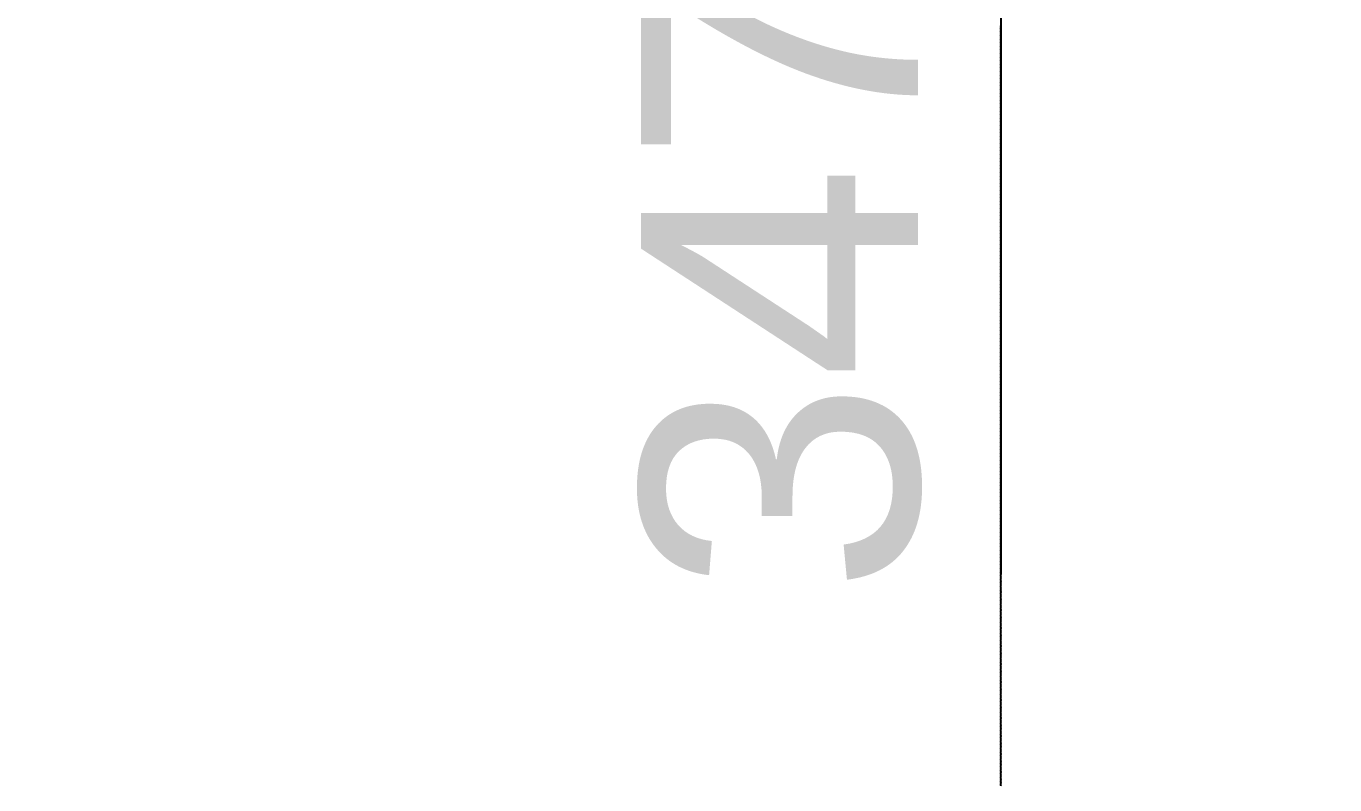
# Model space of a CAD drawing. Header units: millimetres. Extents: x 0 to 7618, y 0 to 6412.
# Drawn here: x 3305.8 to 3778, y 1620 to 1894 of the extents above; entities that cross this region are included whole.
import ezdxf

# ---------------------------------------------------------------- set-up
doc = ezdxf.new("R2010")
doc.units = ezdxf.units.MM
doc.styles.get("Standard").update_dxf_attribs({"font": 'arial.ttf'})
doc.dimstyles.new('ISO-25', dxfattribs={"dimtxt": 100, "dimasz": 100, "dimexe": 1.25, "dimexo": 0.625, "dimtad": 1, "dimtih": 1, "dimtoh": 1, "dimtxsty": 'Standard', "dimcen": 2.5, "dimadec": 0, "dimazin": 0, "dimtfac": 1, "dimtmove": 0, "dimatfit": 3, "dimfxl": 1, "dimfxlon": 1, "dimarcsym": 0})

# ---------------------------------------------------------------- blocks, each defined once
blk = doc.blocks.new('*D1')
at = {"color": 0, "lineweight": -2, "transparency": 16777216}
for p, q in [((4406.22, 2934.23), (4408.47, 2934.23)), ((4407.22, 2834.23), (4407.22, 2225.45)), ((4407.22, 1487.25), (4407.22, 2096.03)), ((4406.22, 1387.25), (4408.47, 1387.25))]:
    blk.add_line(p, q, dxfattribs=at)
at = {"color": 0, "transparency": 16777216}
for points in [[(4390.55, 2834.23), (4423.89, 2834.23), (4407.22, 2934.23)], [(4390.55, 1487.25), (4423.89, 1487.25), (4407.22, 1387.25)]]:
    blk.add_solid(points, dxfattribs=at)
at = {"layer": 'Defpoints', "color": 0, "transparency": 16777216}
for p in [(3650.01, 2934.23), (3630.28, 1387.25), (4407.22, 1387.25)]:
    blk.add_point(p, dxfattribs=at)
at = {"color": 0, "transparency": 16777216, "insert": (4407.22, 2160.74), "char_height": 100, "attachment_point": 5}
blk.add_mtext('1546,98 [5\'-1"]', dxfattribs=at)
blk = doc.blocks.new('*D18')
at = {"color": 0, "lineweight": -2, "transparency": 16777216}
for p, q in [((3475.51, 2734.23), (3657.48, 2859.13)), ((3657.48, 2859.13), (3657.48, 1696.15)), ((3475.51, 2735.23), (3475.51, 2734.23))]:
    blk.add_line(p, q, dxfattribs=at)
at = {"layer": 'Defpoints', "color": 0, "transparency": 16777216}
for p in [(3475.51, 2934.23), (3657.48, 2659.13), (0, 0)]:
    blk.add_point(p, dxfattribs=at)
at = {"color": 0, "transparency": 16777216, "insert": (3592.76, 2177.33), "char_height": 100, "attachment_point": 5, "rotation": 90}
blk.add_mtext('3475,51 [11\'-5"]', dxfattribs=at)

msp = doc.modelspace()

# ---------------------------------------------------------------- linework, layer by layer
msp.add_lwpolyline([(3657.475, 1619.625, 0.5205671), (3657.475, 1620.125, 0.5205671), (3657.475, 1620.625, 0.5205671), (3657.475, 1621.125, 0.5205671), (3657.475, 1621.625, 0.5205671), (3657.475, 1622.125, 0.5205671), (3657.475, 1622.625, 0.5205671), (3657.475, 1623.125, 0.5205671), (3657.475, 1623.625, 0.5205671), (3657.475, 1624.125, 0.5205671), (3657.475, 1624.625, 0.5205671), (3657.475, 1625.125, 0.5205671), (3657.475, 1625.625, 0.5205671), (3657.475, 1626.125, 0.5205671), (3657.475, 1626.625, 0.5205671), (3657.475, 1627.125, 0.5205671), (3657.475, 1627.625, 0.5205671), (3657.475, 1628.125, 0.5205671), (3657.475, 1628.625, 0.5205671), (3657.475, 1629.125, 0.5205671), (3657.475, 1629.625, 0.5205671), (3657.475, 1630.125, 0.5205671), (3657.475, 1630.625, 0.5205671), (3657.475, 1631.125, 0.5205671), (3657.475, 1631.625, 0.5205671), (3657.475, 1632.125, 0.5205671), (3657.475, 1632.625, 0.5205671), (3657.475, 1633.125, 0.5205671), (3657.475, 1633.625, 0.5205671), (3657.475, 1634.125, 0.5205671), (3657.475, 1634.625, 0.5205671), (3657.475, 1635.125, 0.5205671), (3657.475, 1635.625, 0.5205671), (3657.475, 1636.125, 0.5205671), (3657.475, 1636.625, 0.5205671), (3657.475, 1637.125, 0.5205671), (3657.475, 1637.625, 0.5205671), (3657.475, 1638.125, 0.5205671), (3657.475, 1638.625, 0.5205671), (3657.475, 1639.125, 0.5205671), (3657.475, 1639.625, 0.5205671), (3657.475, 1640.125, 0.5205671), (3657.475, 1640.625, 0.5205671), (3657.475, 1641.125, 0.5205671), (3657.475, 1641.625, 0.5205671), (3657.475, 1642.125, 0.5205671), (3657.475, 1642.625, 0.5205671), (3657.475, 1643.125, 0.5205671), (3657.475, 1643.625, 0.5205671), (3657.475, 1644.125, 0.5205671), (3657.475, 1644.625, 0.5205671), (3657.475, 1645.125, 0.5205671), (3657.475, 1645.625, 0.5205671), (3657.475, 1646.125, 0.5205671), (3657.475, 1646.625, 0.5205671), (3657.475, 1647.125, 0.5205671), (3657.475, 1647.625, 0.5205671), (3657.475, 1648.125, 0.5205671), (3657.475, 1648.625, 0.5205671), (3657.475, 1649.125, 0.5205671), (3657.475, 1649.625, 0.5205671), (3657.475, 1650.125, 0.5205671), (3657.475, 1650.625, 0.5205671), (3657.475, 1651.125, 0.5205671), (3657.475, 1651.625, 0.5205671), (3657.475, 1652.125, 0.5205671), (3657.475, 1652.625, 0.5205671), (3657.475, 1653.125, 0.5205671), (3657.475, 1653.625, 0.5205671), (3657.475, 1654.125, 0.5205671), (3657.475, 1654.625, 0.5205671), (3657.475, 1655.125, 0.5205671), (3657.475, 1655.625, 0.5205671), (3657.475, 1656.125, 0.5205671), (3657.475, 1656.625, 0.5205671), (3657.475, 1657.125, 0.5205671), (3657.475, 1657.625, 0.5205671), (3657.475, 1658.125, 0.5205671), (3657.475, 1658.625, 0.5205671), (3657.475, 1659.125, 0.5205671), (3657.475, 1659.625, 0.5205671), (3657.475, 1660.125, 0.5205671), (3657.475, 1660.625, 0.5205671), (3657.475, 1661.125, 0.5205671), (3657.475, 1661.625, 0.5205671), (3657.475, 1662.125, 0.5205671), (3657.475, 1662.625, 0.5205671), (3657.475, 1663.125, 0.5205671), (3657.475, 1663.625, 0.5205671), (3657.475, 1664.125, 0.5205671), (3657.475, 1664.625, 0.5205671), (3657.475, 1665.125, 0.5205671), (3657.475, 1665.625, 0.5205671), (3657.475, 1666.125, 0.5205671), (3657.475, 1666.625, 0.5205671), (3657.475, 1667.125, 0.5205671), (3657.475, 1667.625, 0.5205671), (3657.475, 1668.125, 0.5205671), (3657.475, 1668.625, 0.5205671), (3657.475, 1669.125, 0.5205671), (3657.475, 1669.625, 0.5205671), (3657.475, 1670.125, 0.5205671), (3657.475, 1670.625, 0.5205671), (3657.475, 1671.125, 0.5205671), (3657.475, 1671.625, 0.5205671), (3657.475, 1672.125, 0.5205671), (3657.475, 1672.625, 0.5205671), (3657.475, 1673.125, 0.5205671), (3657.475, 1673.625, 0.5205671), (3657.475, 1674.125, 0.5205671), (3657.475, 1674.625, 0.5205671), (3657.475, 1675.125, 0.5205671), (3657.475, 1675.625, 0.5205671), (3657.475, 1676.125, 0.5205671), (3657.475, 1676.625, 0.5205671), (3657.475, 1677.125, 0.5205671), (3657.475, 1677.625, 0.5205671), (3657.475, 1678.125, 0.5205671), (3657.475, 1678.625, 0.5205671), (3657.475, 1679.125, 0.5205671), (3657.475, 1679.625, 0.5205671), (3657.475, 1680.125, 0.5205671), (3657.475, 1680.625, 0.5205671), (3657.475, 1681.125, 0.5205671), (3657.475, 1681.625, 0.5205671), (3657.475, 1682.125, 0.5205671), (3657.475, 1682.625, 0.5205671), (3657.475, 1683.125, 0.5205671), (3657.475, 1683.625, 0.5205671), (3657.475, 1684.125, 0.5205671), (3657.475, 1684.625, 0.5205671), (3657.475, 1685.125, 0.5205671), (3657.475, 1685.625, 0.5205671), (3657.475, 1686.125, 0.5205671), (3657.475, 1686.625, 0.5205671), (3657.475, 1687.125, 0.5205671), (3657.475, 1687.625, 0.5205671), (3657.475, 1688.125, 0.5205671), (3657.475, 1688.625, 0.5205671), (3657.475, 1689.125, 0.5205671), (3657.475, 1689.625, 0.5205671), (3657.475, 1690.125, 0.5205671), (3657.475, 1690.625, 0.5205671), (3657.475, 1691.125, 0.5205671), (3657.475, 1691.625, 0.5205671), (3657.475, 1692.125, 0.5205671), (3657.475, 1692.625, 0.5205671), (3657.475, 1693.125, 0.5205671), (3657.475, 1693.625, 0.5205671), (3657.475, 1694.125, 0.5205671), (3657.475, 1694.625, 0.5205671), (3657.475, 1695.125, 0.5205671), (3657.475, 1695.625, 0.5205671), (3657.475, 1696.125, 0.5205671), (3657.475, 1696.625, 0.5205671), (3657.475, 1697.125, 0.5205671), (3657.475, 1697.625, 0.5205671), (3657.475, 1698.125, 0.5205671), (3657.475, 1698.625, 0.5205671), (3657.475, 1699.125, 0.5205671), (3657.475, 1699.625, 0.5205671), (3657.475, 1700.125, 0.5205671), (3657.475, 1700.625, 0.5205671), (3657.475, 1701.125, 0.5205671), (3657.475, 1701.625, 0.5205671), (3657.475, 1702.125, 0.5205671), (3657.475, 1702.625, 0.5205671), (3657.475, 1703.125, 0.5205671), (3657.475, 1703.625, 0.5205671), (3657.475, 1704.125, 0.5205671), (3657.475, 1704.625, 0.5205671), (3657.475, 1705.125, 0.5205671), (3657.475, 1705.625, 0.5205671), (3657.475, 1706.125, 0.5205671), (3657.475, 1706.625, 0.5205671), (3657.475, 1707.125, 0.5205671), (3657.475, 1707.625, 0.5205671), (3657.475, 1708.125, 0.5205671), (3657.475, 1708.625, 0.5205671), (3657.475, 1709.125, 0.5205671), (3657.475, 1709.625, 0.5205671), (3657.475, 1710.125, 0.5205671), (3657.475, 1710.625, 0.5205671), (3657.475, 1711.125, 0.5205671), (3657.475, 1711.625, 0.5205671), (3657.475, 1712.125, 0.5205671), (3657.475, 1712.625, 0.5205671), (3657.475, 1713.125, 0.5205671), (3657.475, 1713.625, 0.5205671), (3657.475, 1714.125, 0.5205671), (3657.475, 1714.625, 0.5205671), (3657.475, 1715.125, 0.5205671), (3657.475, 1715.625, 0.5205671), (3657.475, 1716.125, 0.5205671), (3657.475, 1716.625, 0.5205671), (3657.475, 1717.125, 0.5205671), (3657.475, 1717.625, 0.5205671), (3657.475, 1718.125, 0.5205671), (3657.475, 1718.625, 0.5205671), (3657.475, 1719.125, 0.5205671), (3657.475, 1719.625, 0.5205671), (3657.475, 1720.125, 0.5205671), (3657.475, 1720.625, 0.5205671), (3657.475, 1721.125, 0.5205671), (3657.475, 1721.625, 0.5205671), (3657.475, 1722.125, 0.5205671), (3657.475, 1722.625, 0.5205671), (3657.475, 1723.125, 0.5205671), (3657.475, 1723.625, 0.5205671), (3657.475, 1724.125, 0.5205671), (3657.475, 1724.625, 0.5205671), (3657.475, 1725.125, 0.5205671), (3657.475, 1725.625, 0.5205671), (3657.475, 1726.125, 0.5205671), (3657.475, 1726.625, 0.5205671), (3657.475, 1727.125, 0.5205671), (3657.475, 1727.625, 0.5205671), (3657.475, 1728.125, 0.5205671), (3657.475, 1728.625, 0.5205671), (3657.475, 1729.125, 0.5205671), (3657.475, 1729.625, 0.5205671), (3657.475, 1730.125, 0.5205671), (3657.475, 1730.625, 0.5205671), (3657.475, 1731.125, 0.5205671), (3657.475, 1731.625, 0.5205671), (3657.475, 1732.125, 0.5205671), (3657.475, 1732.625, 0.5205671), (3657.475, 1733.125, 0.5205671), (3657.475, 1733.625, 0.5205671), (3657.475, 1734.125, 0.5205671), (3657.475, 1734.625, 0.5205671), (3657.475, 1735.125, 0.5205671), (3657.475, 1735.625, 0.5205671), (3657.475, 1736.125, 0.5205671), (3657.475, 1736.625, 0.5205671), (3657.475, 1737.125, 0.5205671), (3657.475, 1737.625, 0.5205671), (3657.475, 1738.125, 0.5205671), (3657.475, 1738.625, 0.5205671), (3657.475, 1739.125, 0.5205671), (3657.475, 1739.625, 0.5205671), (3657.475, 1740.125, 0.5205671), (3657.475, 1740.625, 0.5205671), (3657.475, 1741.125, 0.5205671), (3657.475, 1741.625, 0.5205671), (3657.475, 1742.125, 0.5205671), (3657.475, 1742.625, 0.5205671), (3657.475, 1743.125, 0.5205671), (3657.475, 1743.625, 0.5205671), (3657.475, 1744.125, 0.5205671), (3657.475, 1744.625, 0.5205671), (3657.475, 1745.125, 0.5205671), (3657.475, 1745.625, 0.5205671), (3657.475, 1746.125, 0.5205671), (3657.475, 1746.625, 0.5205671), (3657.475, 1747.125, 0.5205671), (3657.475, 1747.625, 0.5205671), (3657.475, 1748.125, 0.5205671), (3657.475, 1748.625, 0.5205671), (3657.475, 1749.125, 0.5205671), (3657.475, 1749.625, 0.5205671), (3657.475, 1750.125, 0.5205671), (3657.475, 1750.625, 0.5205671), (3657.475, 1751.125, 0.5205671), (3657.475, 1751.625, 0.5205671), (3657.475, 1752.125, 0.5205671), (3657.475, 1752.625, 0.5205671), (3657.475, 1753.125, 0.5205671), (3657.475, 1753.625, 0.5205671), (3657.475, 1754.125, 0.5205671), (3657.475, 1754.625, 0.5205671), (3657.475, 1755.125, 0.5205671), (3657.475, 1755.625, 0.5205671), (3657.475, 1756.125, 0.5205671), (3657.475, 1756.625, 0.5205671), (3657.475, 1757.125, 0.5205671), (3657.475, 1757.625, 0.5205671), (3657.475, 1758.125, 0.5205671), (3657.475, 1758.625, 0.5205671), (3657.475, 1759.125, 0.5205671), (3657.475, 1759.625, 0.5205671), (3657.475, 1760.125, 0.5205671), (3657.475, 1760.625, 0.5205671), (3657.475, 1761.125, 0.5205671), (3657.475, 1761.625, 0.5205671), (3657.475, 1762.125, 0.5205671), (3657.475, 1762.625, 0.5205671), (3657.475, 1763.125, 0.5205671), (3657.475, 1763.625, 0.5205671), (3657.475, 1764.125, 0.5205671), (3657.475, 1764.625, 0.5205671), (3657.475, 1765.125, 0.5205671), (3657.475, 1765.625, 0.5205671), (3657.475, 1766.125, 0.5205671), (3657.475, 1766.625, 0.5205671), (3657.475, 1767.125, 0.5205671), (3657.475, 1767.625, 0.5205671), (3657.475, 1768.125, 0.5205671), (3657.475, 1768.625, 0.5205671), (3657.475, 1769.125, 0.5205671), (3657.475, 1769.625, 0.5205671), (3657.475, 1770.125, 0.5205671), (3657.475, 1770.625, 0.5205671), (3657.475, 1771.125, 0.5205671), (3657.475, 1771.625, 0.5205671), (3657.475, 1772.125, 0.5205671), (3657.475, 1772.625, 0.5205671), (3657.475, 1773.125, 0.5205671), (3657.475, 1773.625, 0.5205671), (3657.475, 1774.125, 0.5205671), (3657.475, 1774.625, 0.5205671), (3657.475, 1775.125, 0.5205671), (3657.475, 1775.625, 0.5205671), (3657.475, 1776.125, 0.5205671), (3657.475, 1776.625, 0.5205671), (3657.475, 1777.125, 0.5205671), (3657.475, 1777.625, 0.5205671), (3657.475, 1778.125, 0.5205671), (3657.475, 1778.625, 0.5205671), (3657.475, 1779.125, 0.5205671), (3657.475, 1779.625, 0.5205671), (3657.475, 1780.125, 0.5205671), (3657.475, 1780.625, 0.5205671), (3657.475, 1781.125, 0.5205671), (3657.475, 1781.625, 0.5205671), (3657.475, 1782.125, 0.5205671), (3657.475, 1782.625, 0.5205671), (3657.475, 1783.125, 0.5205671), (3657.475, 1783.625, 0.5205671), (3657.475, 1784.125, 0.5205671), (3657.475, 1784.625, 0.5205671), (3657.475, 1785.125, 0.5205671), (3657.475, 1785.625, 0.5205671), (3657.475, 1786.125, 0.5205671), (3657.475, 1786.625, 0.5205671), (3657.475, 1787.125, 0.5205671), (3657.475, 1787.625, 0.5205671), (3657.475, 1788.125, 0.5205671), (3657.475, 1788.625, 0.5205671), (3657.475, 1789.125, 0.5205671), (3657.475, 1789.625, 0.5205671), (3657.475, 1790.125, 0.5205671), (3657.475, 1790.625, 0.5205671), (3657.475, 1791.125, 0.5205671), (3657.475, 1791.625, 0.5205671), (3657.475, 1792.125, 0.5205671), (3657.475, 1792.625, 0.5205671), (3657.475, 1793.125, 0.5205671), (3657.475, 1793.625, 0.5205671), (3657.475, 1794.125, 0.5205671), (3657.475, 1794.625, 0.5205671), (3657.475, 1795.125, 0.5205671), (3657.475, 1795.625, 0.5205671), (3657.475, 1796.125, 0.5205671), (3657.475, 1796.625, 0.5205671), (3657.475, 1797.125, 0.5205671), (3657.475, 1797.625, 0.5205671), (3657.475, 1798.125, 0.5205671), (3657.475, 1798.625, 0.5205671), (3657.475, 1799.125, 0.5205671), (3657.475, 1799.625, 0.5205671), (3657.475, 1800.125, 0.5205671), (3657.475, 1800.625, 0.5205671), (3657.475, 1801.125, 0.5205671), (3657.475, 1801.625, 0.5205671), (3657.475, 1802.125, 0.5205671), (3657.475, 1802.625, 0.5205671), (3657.475, 1803.125, 0.5205671), (3657.475, 1803.625, 0.5205671), (3657.475, 1804.125, 0.5205671), (3657.475, 1804.625, 0.5205671), (3657.475, 1805.125, 0.5205671), (3657.475, 1805.625, 0.5205671), (3657.475, 1806.125, 0.5205671), (3657.475, 1806.625, 0.5205671), (3657.475, 1807.125, 0.5205671), (3657.475, 1807.625, 0.5205671), (3657.475, 1808.125, 0.5205671), (3657.475, 1808.625, 0.5205671), (3657.475, 1809.125, 0.5205671), (3657.475, 1809.625, 0.5205671), (3657.475, 1810.125, 0.5205671), (3657.475, 1810.625, 0.5205671), (3657.475, 1811.125, 0.5205671), (3657.475, 1811.625, 0.5205671), (3657.475, 1812.125, 0.5205671), (3657.475, 1812.625, 0.5205671), (3657.475, 1813.125, 0.5205671), (3657.475, 1813.625, 0.5205671), (3657.475, 1814.125, 0.5205671), (3657.475, 1814.625, 0.5205671), (3657.475, 1815.125, 0.5205671), (3657.475, 1815.625, 0.5205671), (3657.475, 1816.125, 0.5205671), (3657.475, 1816.625, 0.5205671), (3657.475, 1817.125, 0.5205671), (3657.475, 1817.625, 0.5205671), (3657.475, 1818.125, 0.5205671), (3657.475, 1818.625, 0.5205671), (3657.475, 1819.125, 0.5205671), (3657.475, 1819.625, 0.5205671), (3657.475, 1820.125, 0.5205671), (3657.475, 1820.625, 0.5205671), (3657.475, 1821.125, 0.5205671), (3657.475, 1821.625, 0.5205671), (3657.475, 1822.125, 0.5205671), (3657.475, 1822.625, 0.5205671), (3657.475, 1823.125, 0.5205671), (3657.475, 1823.625, 0.5205671), (3657.475, 1824.125, 0.5205671), (3657.475, 1824.625, 0.5205671), (3657.475, 1825.125, 0.5205671), (3657.475, 1825.625, 0.5205671), (3657.475, 1826.125, 0.5205671), (3657.475, 1826.625, 0.5205671), (3657.475, 1827.125, 0.5205671), (3657.475, 1827.625, 0.5205671), (3657.475, 1828.125, 0.5205671), (3657.475, 1828.625, 0.5205671), (3657.475, 1829.125, 0.5205671), (3657.475, 1829.625, 0.5205671), (3657.475, 1830.125, 0.5205671), (3657.475, 1830.625, 0.5205671), (3657.475, 1831.125, 0.5205671), (3657.475, 1831.625, 0.5205671), (3657.475, 1832.125, 0.5205671), (3657.475, 1832.625, 0.5205671), (3657.475, 1833.125, 0.5205671), (3657.475, 1833.625, 0.5205671), (3657.475, 1834.125, 0.5205671), (3657.475, 1834.625, 0.5205671), (3657.475, 1835.125, 0.5205671), (3657.475, 1835.625, 0.5205671), (3657.475, 1836.125, 0.5205671), (3657.475, 1836.625, 0.5205671), (3657.475, 1837.125, 0.5205671), (3657.475, 1837.625, 0.5205671), (3657.475, 1838.125, 0.5205671), (3657.475, 1838.625, 0.5205671), (3657.475, 1839.125, 0.5205671), (3657.475, 1839.625, 0.5205671), (3657.475, 1840.125, 0.5205671), (3657.475, 1840.625, 0.5205671), (3657.475, 1841.125, 0.5205671), (3657.475, 1841.625, 0.5205671), (3657.475, 1842.125, 0.5205671), (3657.475, 1842.625, 0.5205671), (3657.475, 1843.125, 0.5205671), (3657.475, 1843.625, 0.5205671), (3657.475, 1844.125, 0.5205671), (3657.475, 1844.625, 0.5205671), (3657.475, 1845.125, 0.5205671), (3657.475, 1845.625, 0.5205671), (3657.475, 1846.125, 0.5205671), (3657.475, 1846.625, 0.5205671), (3657.475, 1847.125, 0.5205671), (3657.475, 1847.625, 0.5205671), (3657.475, 1848.125, 0.5205671), (3657.475, 1848.625, 0.5205671), (3657.475, 1849.125, 0.5205671), (3657.475, 1849.625, 0.5205671), (3657.475, 1850.125, 0.5205671), (3657.475, 1850.625, 0.5205671), (3657.475, 1851.125, 0.5205671), (3657.475, 1851.625, 0.5205671), (3657.475, 1852.125, 0.5205671), (3657.475, 1852.625, 0.5205671), (3657.475, 1853.125, 0.5205671), (3657.475, 1853.625, 0.5205671), (3657.475, 1854.125, 0.5205671), (3657.475, 1854.625, 0.5205671), (3657.475, 1855.125, 0.5205671), (3657.475, 1855.625, 0.5205671), (3657.475, 1856.125, 0.5205671), (3657.475, 1856.625, 0.5205671), (3657.475, 1857.125, 0.5205671), (3657.475, 1857.625, 0.5205671), (3657.475, 1858.125, 0.5205671), (3657.475, 1858.625, 0.5205671), (3657.475, 1859.125, 0.5205671), (3657.475, 1859.625, 0.5205671), (3657.475, 1860.125, 0.5205671), (3657.475, 1860.625, 0.5205671), (3657.475, 1861.125, 0.5205671), (3657.475, 1861.625, 0.5205671), (3657.475, 1862.125, 0.5205671), (3657.475, 1862.625, 0.5205671), (3657.475, 1863.125, 0.5205671), (3657.475, 1863.625, 0.5205671), (3657.475, 1864.125, 0.5205671), (3657.475, 1864.625, 0.5205671), (3657.475, 1865.125, 0.5205671), (3657.475, 1865.625, 0.5205671), (3657.475, 1866.125, 0.5205671), (3657.475, 1866.625, 0.5205671), (3657.475, 1867.125, 0.5205671), (3657.475, 1867.625, 0.5205671), (3657.475, 1868.125, 0.5205671), (3657.475, 1868.625, 0.5205671), (3657.475, 1869.125, 0.5205671), (3657.475, 1869.625, 0.5205671), (3657.475, 1870.125, 0.5205671), (3657.475, 1870.625, 0.5205671), (3657.475, 1871.125, 0.5205671), (3657.475, 1871.625, 0.5205671), (3657.475, 1872.125, 0.5205671), (3657.475, 1872.625, 0.5205671), (3657.475, 1873.125, 0.5205671), (3657.475, 1873.625, 0.5205671), (3657.475, 1874.125, 0.5205671), (3657.475, 1874.625, 0.5205671), (3657.475, 1875.125, 0.5205671), (3657.475, 1875.625, 0.5205671), (3657.475, 1876.125, 0.5205671), (3657.475, 1876.625, 0.5205671), (3657.475, 1877.125, 0.5205671), (3657.475, 1877.625, 0.5205671), (3657.475, 1878.125, 0.5205671), (3657.475, 1878.625, 0.5205671), (3657.475, 1879.125, 0.5205671), (3657.475, 1879.625, 0.5205671), (3657.475, 1880.125, 0.5205671), (3657.475, 1880.625, 0.5205671), (3657.475, 1881.125, 0.5205671), (3657.475, 1881.625, 0.5205671), (3657.475, 1882.125, 0.5205671), (3657.475, 1882.625, 0.5205671), (3657.475, 1883.125, 0.5205671), (3657.475, 1883.625, 0.5205671), (3657.475, 1884.125, 0.5205671), (3657.475, 1884.625, 0.5205671), (3657.475, 1885.125, 0.5205671), (3657.475, 1885.625, 0.5205671), (3657.475, 1886.125, 0.5205671), (3657.475, 1886.625, 0.5205671), (3657.475, 1887.125, 0.5205671), (3657.475, 1887.625, 0.5205671), (3657.475, 1888.125, 0.5205671), (3657.475, 1888.625, 0.5205671), (3657.475, 1889.125, 0.5205671), (3657.475, 1889.625, 0.5205671), (3657.475, 1890.125, 0.5205671), (3657.475, 1890.625, 0.5205671), (3657.475, 1891.125, 0.5205671), (3657.475, 1891.625, 0.5205671), (3657.475, 1892.125, 0.5205671), (3657.475, 1892.625, 0.5205671), (3657.475, 1893.125, 0.5205671), (3657.475, 1893.625, 0.5205671), (3657.475, 1894.125, 0.5205671)], format="xyb")

# ---------------------------------------------------------------- dimensions: what is measured, and where the dimension line sits
dim = msp.add_ordinate_dim(feature_location=(3475.506, 2934.23), offset=(181.97, -275.105), dtype=1, origin=(0, 0), dimstyle='ISO-25')
dim.commit()
dim.dimension.update_dxf_attribs({"geometry": '*D18', "text_midpoint": (3592.764, 2177.327)})
dim = msp.add_linear_dim(base=(4407.219, 1387.248), p1=(3650.006, 2934.23), p2=(3630.278, 1387.248), angle=90, dimstyle='ISO-25')
dim.commit()
dim.dimension.update_dxf_attribs({"geometry": '*D1', "text_midpoint": (4407.219, 2160.739)})

doc.saveas('drawing.dxf')
